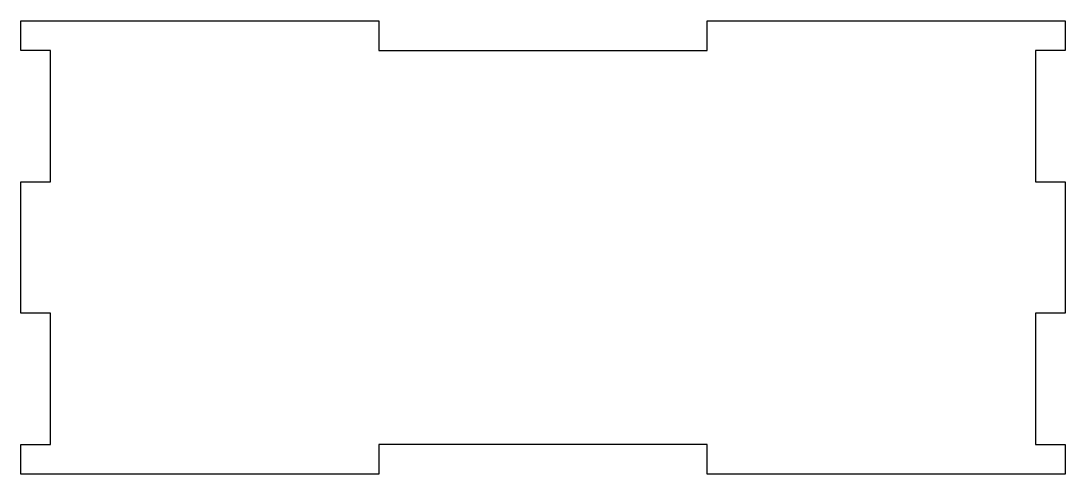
# Model space of a CAD drawing. Header units: millimetres. Extents: x -53 to 53, y -43 to 3.
import ezdxf

# ---------------------------------------------------------------- set-up
doc = ezdxf.new("R2010")
doc.units = ezdxf.units.MM
doc.layers.get('0').update_dxf_attribs({"linetype": 'CONTINUOUS'})

msp = doc.modelspace()

# ---------------------------------------------------------------- linework, layer by layer
msp.add_lwpolyline([(-16.32, -40), (-16.32, -43), (-52.65, -43), (-52.65, -40), (-49.65, -40), (-49.65, -26.67), (-52.65, -26.67), (-52.65, -13.33), (-49.65, -13.33), (-49.65, 0), (-52.65, 0), (-52.65, 3), (-16.32, 3), (-16.32, 0), (17.02, 0), (17.02, 3), (53.35, 3), (53.35, 0), (50.35, 0), (50.35, -13.33), (53.35, -13.33), (53.35, -26.67), (50.35, -26.67), (50.35, -40), (53.35, -40), (53.35, -43), (17.02, -43), (17.02, -40)], close=True)

doc.saveas('drawing.dxf')
